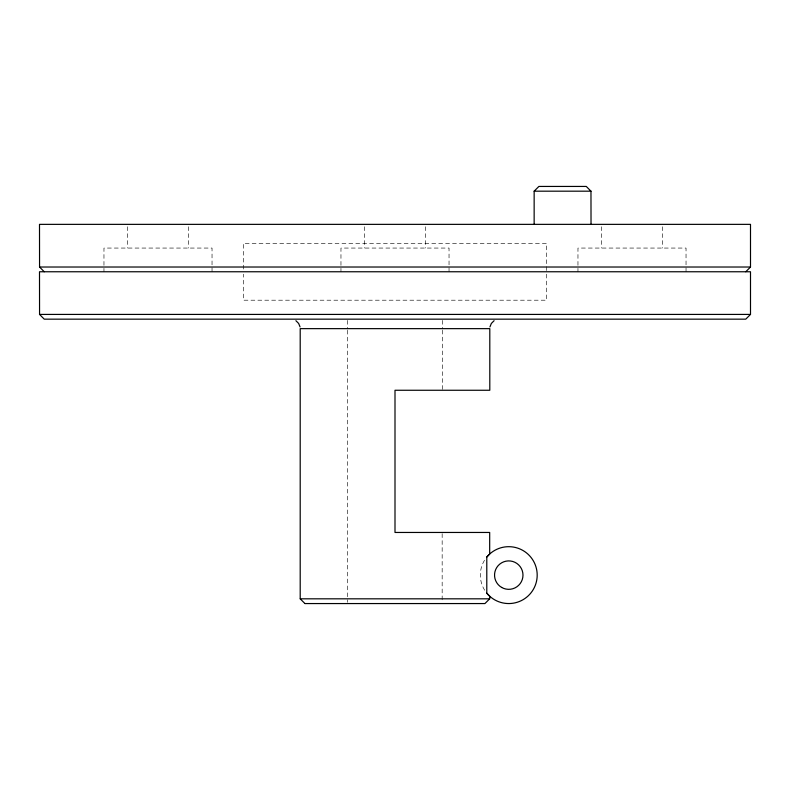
<?xml version="1.0" encoding="UTF-8"?>
<svg xmlns="http://www.w3.org/2000/svg" width="790" height="790" viewBox="0 0 790 790"><rect width="100%" height="100%" fill="white"/><g stroke="black" fill="none" stroke-linecap="round" stroke-linejoin="round"><path stroke-width="0.59" stroke-dasharray="3.95 2.96" d="M686.036 271.76L686.036 248.06L577.964 248.06L577.964 271.76M662.336 226.73L662.336 248.06M601.664 226.73L601.664 248.06M546.68 270.575L546.68 243.32L243.32 243.32L243.32 270.575M546.68 274.13L546.68 300.2L243.32 300.2L243.32 274.13M449.036 271.76L449.036 248.06L340.964 248.06L340.964 271.76M442.4 320.385L442.4 328.966M442.4 330.19L442.4 390.26M442.163 533.685L442.163 602.444M425.336 226.73L425.336 248.06M364.664 226.73L364.664 248.06M347.6 320.394L347.6 329.005M347.6 330.24L347.6 602.326M212.036 271.76L212.036 248.06L103.964 248.06L103.964 271.76M188.336 226.73L188.336 248.06M127.664 226.73L127.664 248.06M484.695 590.268A28.44 28.44 0 0 1 484.695 559.972"/><path stroke-width="1.19" d="M534.149 224.36L534.149 191.18L538.889 186.44L586.289 186.44L590.969 191.18L591.029 224.36M489.958 326.912L491.341 323.456L494.096 320.701M304.999 603.56L484.932 603.56L489.682 598.82L489.682 596.213L486.788 593.181L486.788 557.059L489.682 554.027L489.682 532.46L395 532.46L395 390.26L489.8 390.26L489.8 328.64L300.2 328.64L300.2 598.82L304.94 603.56M745.76 271.76L750.5 267.02L750.5 224.36L39.5 224.36L39.559 267.02L44.24 271.76M750.5 314.42L745.76 319.16L44.24 319.16L39.559 314.42L39.5 271.76L750.5 271.76L750.5 314.42L39.5 314.42M534.149 191.18L591.029 191.18M39.5 267.02L750.5 267.02M300.259 598.82L489.682 598.82M295.904 320.701L298.66 323.456L300.042 326.912M486.788 557.059A28.44 28.44 0 0 1 528.204 554.373A28.44 28.44 0 0 1 528.204 595.867A28.44 28.44 0 0 1 486.788 593.181M501.65 587.434A14.22 14.22 0 0 0 522.98 575.12A14.22 14.22 0 0 0 501.65 562.806A14.22 14.22 0 0 0 501.65 587.434"/></g></svg>
